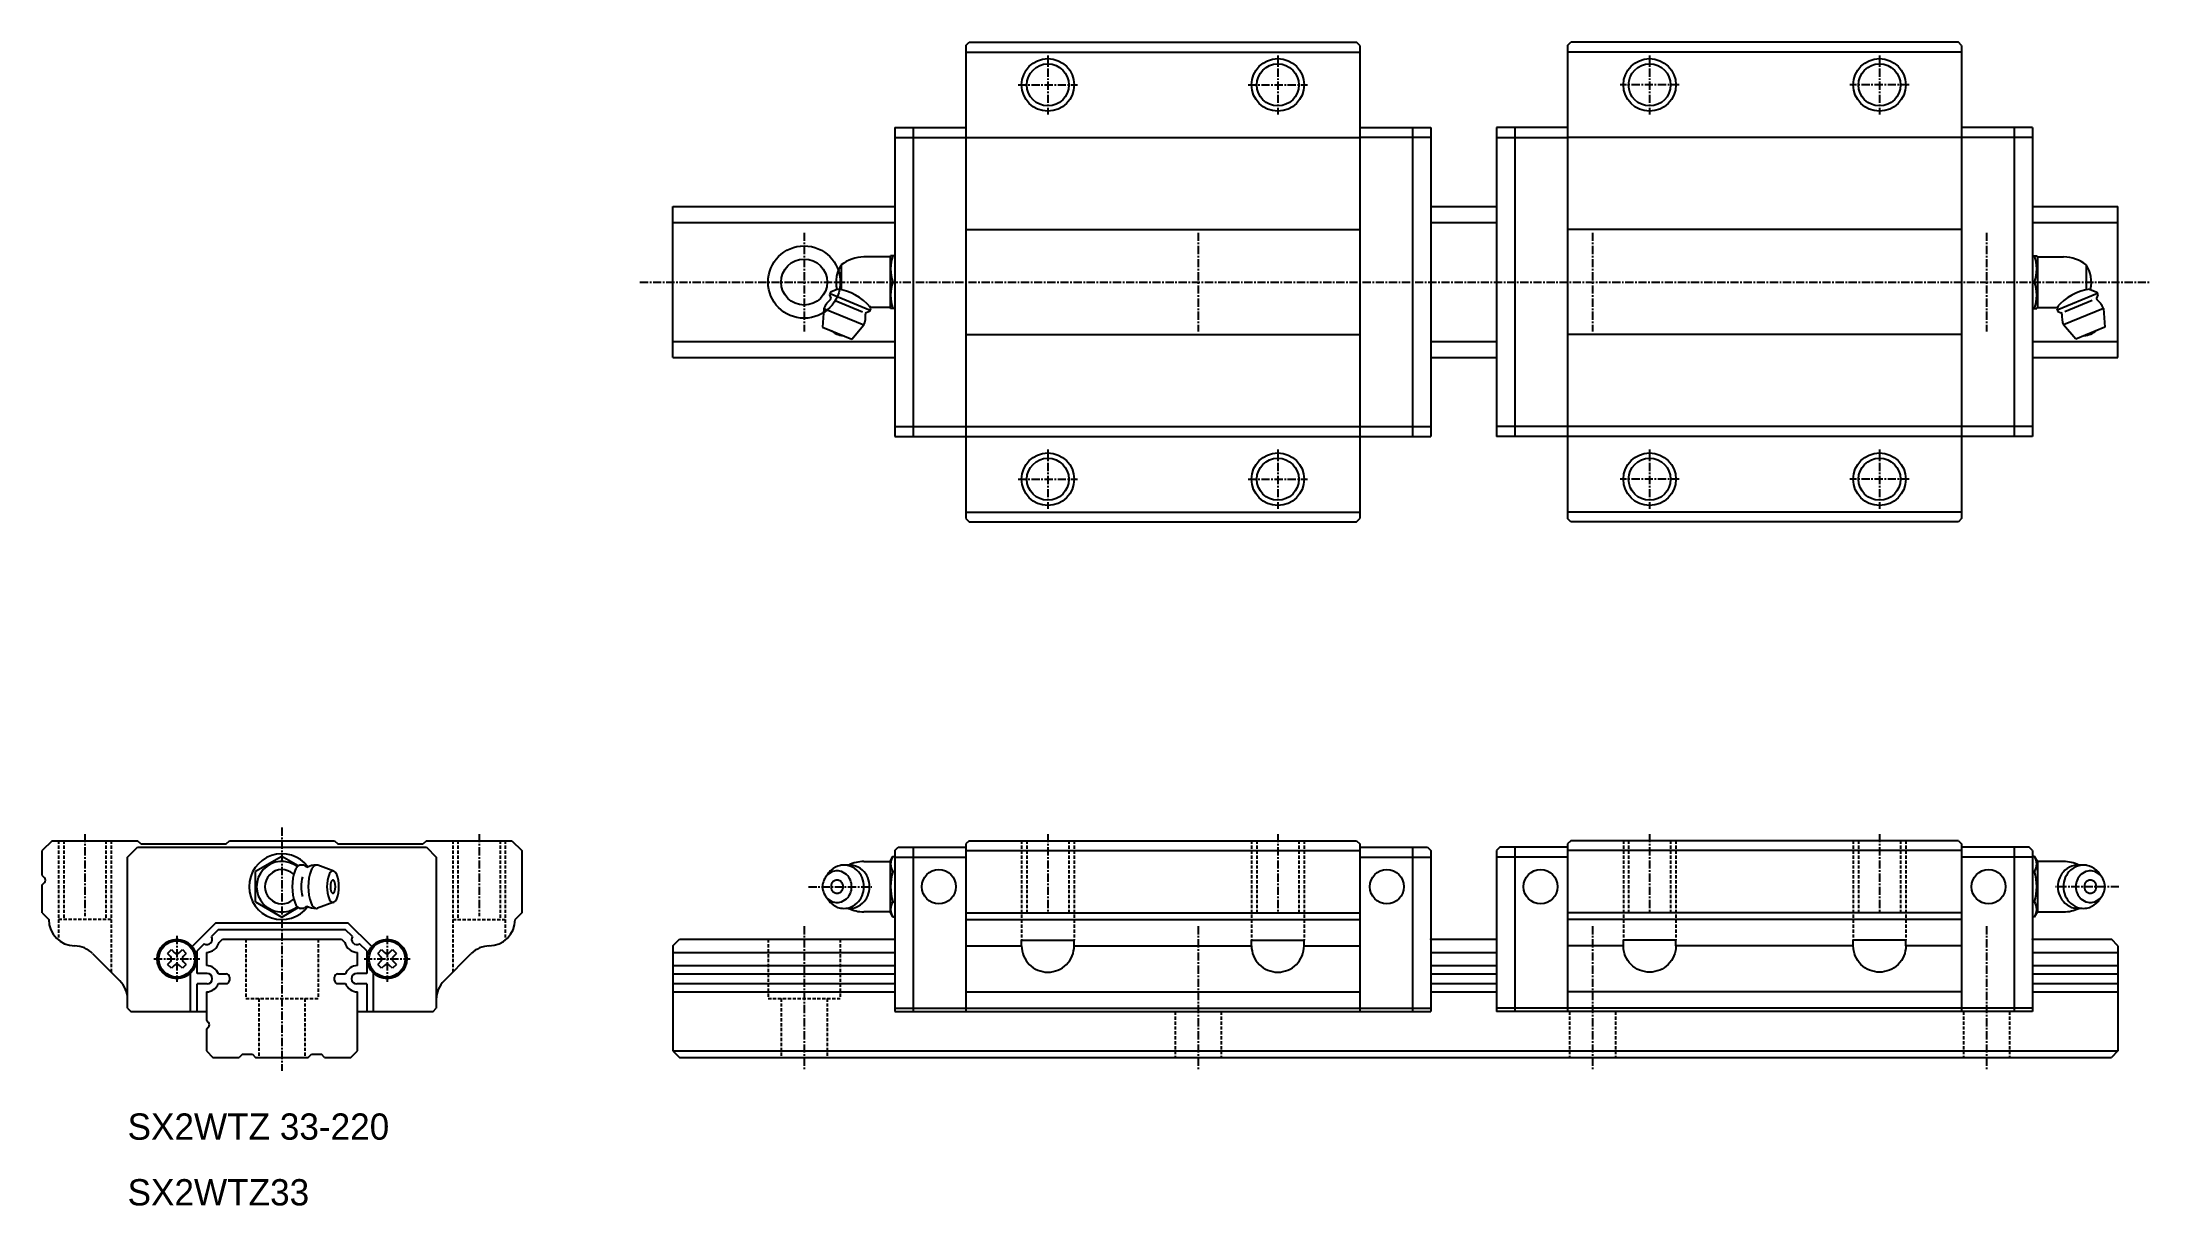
# Model space of a CAD drawing. Extents: x -3 to 318, y 10 to 187.
import ezdxf

# ---------------------------------------------------------------- set-up
doc = ezdxf.new("R2010")
doc.units = 0
doc.linetypes.add('CENTER', pattern=[2, 1.25, -0.25, 0.25, -0.25])
doc.linetypes.add('DASHED', pattern=[0.75, 0.5, -0.25])
doc.layers.get('0').update_dxf_attribs({"linetype": 'CONTINUOUS'})
doc.layers.add('CENTER', color=1, linetype='CENTER')

msp = doc.modelspace()

# ---------------------------------------------------------------- linework, layer by layer
at = {"color": 7, "linetype": 'CONTINUOUS'}
for p, q in [((137.599979, 186.499923), (138.099965, 186.999923)), ((137.599993, 186.499939), (137.599993, 114.499939)), ((138.099953, 187.000015), (197.099959, 187.000015)), ((197.599906, 186.499969), (197.099906, 186.999969)), ((197.59999, 186.499878), (197.59999, 114.500061)), ((229.199984, 186.499878), (229.199984, 114.500061)), ((229.200068, 186.499969), (229.700068, 186.999969)), ((288.700021, 187.000015), (229.700015, 187.000015)), ((289.199995, 186.499923), (288.700009, 186.999923)), ((289.199981, 186.499939), (289.199981, 114.499939)), ((137.599953, 185.500015), (197.599944, 185.500015)), ((289.200021, 185.500015), (229.20003, 185.500015)), ((126.799993, 174.000015), (137.599953, 174.000015)), ((126.799993, 174.000015), (126.799993, 127.000015)), ((129.599966, 174.000015), (129.599966, 127.000015)), ((197.599944, 174.000015), (208.399911, 174.000015)), ((205.599923, 174.000015), (205.599923, 127.000015)), ((208.399987, 174.000015), (208.399987, 127.000015)), ((218.399987, 174.000015), (218.399987, 127.000015)), ((229.20003, 174.000015), (218.400063, 174.000015)), ((221.200051, 174.000015), (221.200051, 127.000015)), ((299.999981, 174.000015), (289.200021, 174.000015)), ((297.200008, 174.000015), (297.200008, 127.000015)), ((299.999981, 174.000015), (299.999981, 127.000015)), ((126.799993, 172.500015), (137.599953, 172.500015)), ((137.599953, 172.500015), (197.599944, 172.500015)), ((208.399895, 172.500015), (197.599944, 172.500015)), ((218.400079, 172.500015), (229.20003, 172.500015)), ((289.200021, 172.500015), (229.20003, 172.500015)), ((299.999981, 172.500015), (289.200021, 172.500015)), ((93.00006, 162.000015), (126.799993, 162.000015)), ((93.00006, 139.000015), (93.00006, 162.000015)), ((208.399911, 162.000015), (218.399987, 162.000015)), ((299.999981, 162.000015), (313.00006, 162.000015)), ((313.00006, 139.000015), (313.00006, 162.000015)), ((93.00003, 159.567367), (126.799993, 159.567367)), ((137.599953, 158.500015), (197.599944, 158.500015)), ((208.399911, 159.567367), (218.399987, 159.567367)), ((289.200021, 158.500015), (229.20003, 158.500015)), ((299.999981, 159.567367), (313.00006, 159.567367)), ((126.075047, 154.350006), (122.075042, 154.350006)), ((126.075047, 154.350006), (126.075047, 146.650009)), ((126.161658, 154.499984), (126.075057, 154.349983)), ((126.799993, 154.5), (126.161652, 154.5)), ((299.999981, 154.5), (300.638322, 154.5)), ((300.638316, 154.499984), (300.724917, 154.349983)), ((300.724927, 154.350006), (300.724927, 146.650009)), ((300.724927, 154.350006), (304.724932, 154.350006)), ((118.631832, 153.100006), (118.631832, 149.319442)), ((308.168142, 153.100006), (308.168142, 149.319442)), ((116.861415, 148.572143), (117.072617, 148.062263)), ((117.014496, 148.941726), (116.861419, 148.572166)), ((116.937952, 148.756935), (123.035562, 146.231224)), ((118.13646, 149.406448), (117.014485, 148.941711)), ((117.722308, 147.67437), (121.868558, 145.956939)), ((126.508071, 150.500015), (126.799993, 150.500015)), ((300.291903, 150.500015), (299.999981, 150.500015)), ((309.862022, 148.756935), (303.764412, 146.231224)), ((309.077666, 147.67437), (304.931416, 145.956939)), ((308.663514, 149.406448), (309.785489, 148.941711)), ((309.938559, 148.572143), (309.727357, 148.062263)), ((309.785478, 148.941726), (309.938555, 148.572166)), ((116.001747, 146.496757), (115.799993, 143.657867)), ((116.001758, 146.496734), (122.099353, 143.971023)), ((122.959012, 146.046447), (122.449113, 145.835243)), ((122.928054, 146.860275), (123.112079, 146.415992)), ((123.112101, 146.416), (122.95903, 146.046447)), ((126.075047, 146.650009), (123.112082, 146.650009)), ((126.075051, 146.649986), (126.161652, 146.499992)), ((126.799993, 146.500015), (126.161652, 146.500015)), ((299.999981, 146.500015), (300.638322, 146.500015)), ((300.724923, 146.649986), (300.638322, 146.499992)), ((300.724927, 146.650009), (303.687892, 146.650009)), ((303.687873, 146.416), (303.840944, 146.046447)), ((303.87192, 146.860275), (303.687895, 146.415992)), ((303.840962, 146.046447), (304.350861, 145.835243)), ((310.798216, 146.496734), (304.700621, 143.971023)), ((310.798227, 146.496757), (310.999981, 143.657867)), ((93.00003, 141.432663), (126.799993, 141.432663)), ((115.799998, 143.657852), (120.234622, 141.820968)), ((120.234606, 141.820953), (122.099345, 143.971016)), ((137.599953, 142.500015), (197.599944, 142.500015)), ((208.399911, 141.432663), (218.399987, 141.432663)), ((289.200021, 142.500015), (229.20003, 142.500015)), ((299.999981, 141.432663), (313.00006, 141.432663)), ((306.565368, 141.820953), (304.700629, 143.971016)), ((310.999976, 143.657852), (306.565352, 141.820968)), ((93.00006, 139.000015), (126.799993, 139.000015)), ((208.399911, 139.000015), (218.399987, 139.000015)), ((299.999981, 139.000015), (313.00006, 139.000015)), ((126.799993, 128.500015), (137.599953, 128.500015)), ((137.599953, 128.500015), (197.599944, 128.500015)), ((197.599944, 128.500015), (208.399895, 128.500015)), ((229.20003, 128.500015), (218.400079, 128.500015)), ((289.200021, 128.500015), (229.20003, 128.500015)), ((299.999981, 128.500015), (289.200021, 128.500015)), ((126.799993, 127.000015), (137.599953, 127.000015)), ((126.799993, 127.000015), (208.399987, 127.000015)), ((197.599944, 127.000015), (208.399895, 127.000015)), ((299.999981, 127.000015), (218.399987, 127.000015)), ((229.20003, 127.000015), (218.400079, 127.000015)), ((299.999981, 127.000015), (289.200021, 127.000015)), ((137.599946, 114.499988), (138.099949, 113.999988)), ((137.599953, 115.500015), (197.599944, 115.500015)), ((138.099968, 114.000015), (197.099944, 114.000015)), ((197.099914, 114.000004), (197.599921, 114.5)), ((289.200021, 115.500015), (229.20003, 115.500015)), ((229.70006, 114.000004), (229.200053, 114.5)), ((288.700006, 114.000015), (229.70003, 114.000015)), ((289.200028, 114.499988), (288.700025, 113.999988)), ((-1.499973, 65.500015), (-2.999973, 64.000015)), ((-1.499969, 65.500015), (11.500015, 65.500015)), ((10.000051, 62.999977), (11.500069, 64.499984)), ((11.500015, 64.5), (55.5, 64.5)), ((12.00001, 65.00003), (11.500019, 65.500023)), ((12, 65), (25, 65)), ((24.999986, 65.000015), (25.499997, 65.50003)), ((25.499991, 65.500015), (41.499987, 65.500015)), ((41.499982, 65.50003), (42.000004, 65.000007)), ((41.999985, 65), (55, 65)), ((55.500002, 65.500023), (55, 65.000023)), ((55.5, 65.500015), (68.499939, 65.500015)), ((55.500021, 64.5), (57.000011, 63.000015)), ((68.499962, 65.500007), (69.999962, 64)), ((126.799993, 64.000052), (127.299983, 64.500056)), ((127.299978, 64.500061), (137.599968, 64.500061)), ((129.599981, 64.500061), (129.599981, 39.500061)), ((138.099934, 65.50001), (137.599966, 65.000042)), ((137.599993, 65.000069), (137.599993, 39.500015)), ((138.099937, 65.500015), (197.099959, 65.500015)), ((197.099959, 65.500018), (197.599921, 65.000045)), ((197.599959, 64.500061), (207.899926, 64.500061)), ((197.59999, 64.99998), (197.59999, 39.500015)), ((205.599938, 64.500061), (205.599938, 39.500061)), ((207.899926, 64.500055), (208.399987, 63.999988)), ((218.900048, 64.500055), (218.399987, 63.999988)), ((229.200015, 64.500061), (218.900048, 64.500061)), ((221.200036, 64.500061), (221.200036, 39.500061)), ((229.199984, 64.99998), (229.199984, 39.500015)), ((229.700015, 65.500018), (229.200053, 65.000045)), ((288.700037, 65.500015), (229.700015, 65.500015)), ((288.70004, 65.50001), (289.200008, 65.000042)), ((289.199981, 65.000069), (289.199981, 39.500015)), ((299.499996, 64.500061), (289.200006, 64.500061)), ((297.199993, 64.500061), (297.199993, 39.500061)), ((299.999981, 64.000052), (299.499991, 64.500056)), ((-3, 60.207092), (-3, 64)), ((10, 40), (10, 62.999954)), ((33.500017, 63.118835), (29.500001, 60.809425)), ((35.987492, 61.682708), (33.500008, 63.118858)), ((36.690685, 61.800003), (36.321133, 61.800003)), ((41.387807, 60.876976), (38.940495, 61.768425)), ((57, 62.999984), (57, 40.000015)), ((70, 64), (70, 54.5)), ((122.07521, 62.350021), (126.07507, 62.350021)), ((126.07507, 62.35002), (126.07507, 54.65001)), ((126.075071, 62.350017), (126.508085, 63.100019)), ((126.508078, 63.100021), (126.799993, 63.100021)), ((126.799993, 64.000053), (126.799993, 39.500015)), ((126.799993, 63.000061), (137.599968, 63.000061)), ((137.599968, 64.000061), (197.599959, 64.000061)), ((197.599959, 63.000061), (208.399926, 63.000061)), ((208.399987, 63.999984), (208.399987, 39.500015)), ((218.399987, 63.999984), (218.399987, 39.500015)), ((229.200015, 63.000061), (218.400048, 63.000061)), ((289.200006, 64.000061), (229.200015, 64.000061)), ((299.999981, 63.000061), (289.200006, 63.000061)), ((299.999981, 64.000053), (299.999981, 39.500015)), ((300.291896, 63.100021), (299.999981, 63.100021)), ((300.724903, 62.350017), (300.291889, 63.100019)), ((304.724764, 62.350021), (300.724904, 62.350021)), ((300.724904, 62.35002), (300.724904, 54.65001)), ((-3, 54.5), (-3, 58.792923)), ((-2.999985, 60.207107), (-2.646431, 59.853554)), ((-2.999973, 58.792907), (-2.646431, 59.146446)), ((29.500002, 58.5), (29.500002, 60.809417)), ((29.500002, 56.190597), (29.500002, 58.5)), ((116.232962, 59.924749), (116.597077, 60.459017)), ((126.508089, 60.800018), (126.799993, 60.800018)), ((300.291885, 60.800018), (299.999981, 60.800018)), ((310.567012, 59.924749), (310.202897, 60.459017)), ((29.500004, 56.190582), (33.500007, 53.88118)), ((33.50001, 53.88118), (35.987494, 55.317329)), ((36.690685, 55.200012), (36.321133, 55.200012)), ((41.387805, 56.123085), (38.938027, 55.230743)), ((116.597081, 56.541042), (116.232968, 57.07531)), ((116.597084, 56.541047), (116.612897, 56.518033)), ((126.07507, 54.650009), (122.07521, 54.650009)), ((126.508082, 53.900011), (126.075068, 54.650013)), ((126.508086, 56.200027), (126.799993, 56.200027)), ((300.291888, 56.200027), (299.999981, 56.200027)), ((300.291892, 53.900011), (300.724906, 54.650013)), ((300.724904, 54.650009), (304.724764, 54.650009)), ((310.20289, 56.541047), (310.187077, 56.518033)), ((310.202893, 56.541042), (310.567006, 57.07531)), ((-2.999973, 54.500007), (-1.999969, 53.500007)), ((23.450056, 53), (19.834418, 49.384346)), ((23.864293, 52.000015), (22.782207, 50.91793)), ((23.450012, 53), (43.549988, 53)), ((23.864258, 52), (43.135757, 52)), ((44.217847, 50.917915), (43.135761, 52.000007)), ((47.165657, 49.38433), (43.550009, 53)), ((69.999973, 54.500007), (68.999969, 53.500007)), ((126.508069, 53.900024), (126.799993, 53.900024)), ((137.599948, 54.500015), (197.599948, 54.500015)), ((137.599948, 53.500015), (197.599948, 53.500015)), ((289.200026, 54.500015), (229.200026, 54.500015)), ((289.200026, 53.500015), (229.200026, 53.500015)), ((300.291905, 53.900024), (299.999981, 53.900024)), ((4.671595, 48.328445), (8.82843, 44.171623)), ((16.078814, 48.337661), (16.662359, 48.921211)), ((16.078835, 48.337654), (16.527575, 47.888916)), ((16.66238, 48.921196), (17.111118, 48.472458)), ((17.888933, 48.472458), (18.337672, 48.921196)), ((18.337663, 48.921219), (18.921218, 48.337661)), ((18.472478, 47.888908), (18.921217, 48.337646)), ((20.600006, 45.300018), (20.600006, 48.735763)), ((21.682136, 49.817848), (20.600049, 48.735763)), ((22, 48.486984), (22, 46.513015)), ((23.932696, 49.999984), (24.432717, 50.499984)), ((24.432648, 50.5), (42.567352, 50.5)), ((42.56738, 50.499954), (43.067401, 49.999954)), ((45, 46.513015), (45, 48.486984)), ((46.400004, 48.735748), (45.317919, 49.81784)), ((46.399994, 48.735763), (46.399994, 45.300018)), ((48.078804, 48.337661), (48.662359, 48.921219)), ((48.078805, 48.337646), (48.527544, 47.888908)), ((48.66236, 48.921203), (49.111099, 48.472465)), ((49.888914, 48.472465), (50.337652, 48.921203)), ((50.337652, 48.921219), (50.921207, 48.337661)), ((50.472469, 47.888916), (50.921207, 48.337654)), ((58.171549, 44.171646), (62.328384, 48.328468)), ((93.00003, 49.500015), (93.00003, 33.50003)), ((93.00003, 48.48706), (126.799993, 48.48706)), ((93.000083, 49.500052), (94.000037, 50.50001)), ((94.000045, 50.500015), (126.799993, 50.500015)), ((137.599948, 49.500015), (146.099948, 49.500015)), ((146.099948, 50.377515), (154.099948, 50.377515)), ((146.099948, 49.500115), (146.099948, 50.377515)), ((154.099948, 49.500115), (154.099948, 50.377515)), ((154.099948, 49.500015), (181.099948, 49.500015)), ((181.099948, 49.500115), (181.099948, 50.377515)), ((181.099948, 50.377515), (189.099948, 50.377515)), ((189.099948, 49.500115), (189.099948, 50.377515)), ((189.099948, 49.500015), (197.599948, 49.500015)), ((208.399926, 48.48706), (218.399987, 48.48706)), ((208.399987, 50.500015), (218.399987, 50.500015)), ((237.700026, 49.500015), (229.200026, 49.500015)), ((245.700026, 50.377515), (237.700026, 50.377515)), ((237.700026, 49.500115), (237.700026, 50.377515)), ((245.700026, 49.500115), (245.700026, 50.377515)), ((272.700026, 49.500015), (245.700026, 49.500015)), ((280.700026, 50.377515), (272.700026, 50.377515)), ((272.700026, 49.500115), (272.700026, 50.377515)), ((280.700026, 49.500115), (280.700026, 50.377515)), ((289.200026, 49.500015), (280.700026, 49.500015)), ((299.999981, 50.500015), (311.999987, 50.500015)), ((299.999981, 48.48706), (312.999999, 48.48706)), ((312.999999, 49.499999), (311.999987, 50.500015)), ((312.999999, 49.499999), (312.999999, 33.500125)), ((16.662373, 46.078819), (16.078817, 46.662376)), ((16.527567, 47.111091), (16.078829, 46.662346)), ((17.111113, 46.527542), (16.662373, 46.078804)), ((18.33768, 46.078804), (17.888941, 46.527549)), ((18.921214, 46.662353), (18.337669, 46.078811)), ((18.921225, 46.662353), (18.472485, 47.111091)), ((19.600006, 39.5), (19.600006, 45.357589)), ((22.100021, 45.300064), (20.600021, 45.300064)), ((23.844168, 45.250053), (25.000036, 45.250053)), ((42.000036, 45.250038), (43.155905, 45.250038)), ((46.400006, 45.300064), (44.900006, 45.300064)), ((47.399994, 45.357589), (47.399994, 39.5)), ((48.527548, 47.111099), (48.078808, 46.662361)), ((48.662363, 46.078819), (48.078808, 46.662376)), ((49.111102, 46.527549), (48.662363, 46.078804)), ((50.337648, 46.078804), (49.88891, 46.527542)), ((50.921204, 46.662376), (50.337648, 46.078819)), ((50.921204, 46.662361), (50.472466, 47.111099)), ((93.00003, 46.513092), (126.799993, 46.513092)), ((93.00003, 45.250107), (126.799993, 45.250107)), ((208.399926, 46.513092), (218.399987, 46.513092)), ((208.399926, 45.250107), (218.399987, 45.250107)), ((299.999981, 46.513092), (312.999999, 46.513092)), ((299.999981, 45.250107), (312.999999, 45.250107)), ((20.600006, 39.5), (20.600006, 43.700027)), ((22.100025, 43.70005), (20.600025, 43.700058)), ((22, 42.486999), (22, 38.168136)), ((23.844152, 43.750053), (25.000036, 43.750053)), ((25.5, 44.75), (25.5, 44.25)), ((41.5, 44.25), (41.5, 44.75)), ((42.000036, 43.750038), (43.155935, 43.750038)), ((46.400002, 43.700042), (44.900002, 43.700035)), ((45, 33.500015), (45, 42.486999)), ((46.399994, 43.700027), (46.399994, 39.5)), ((93.00003, 43.750107), (126.799993, 43.750107)), ((93.00003, 42.485855), (126.799993, 42.485855)), ((137.599968, 42.500152), (197.599959, 42.500152)), ((208.399926, 43.750107), (218.399987, 43.750107)), ((208.399926, 42.485855), (218.399987, 42.485855)), ((289.200006, 42.500152), (229.200015, 42.500152)), ((299.999981, 43.750107), (312.999999, 43.750107)), ((299.999981, 42.485855), (312.999999, 42.485855)), ((10.000057, 39.999992), (10.500042, 39.500015)), ((10.500046, 39.500015), (22, 39.500015)), ((45, 39.500015), (56.500031, 39.500015)), ((56.500036, 39.500023), (57, 39.999992)), ((126.799993, 40.000061), (137.599968, 40.000061)), ((126.799993, 39.500015), (208.399987, 39.500015)), ((137.599968, 40.000076), (197.599959, 40.000076)), ((197.599959, 40.000061), (208.399926, 40.000061)), ((299.999981, 39.500015), (218.399987, 39.500015)), ((229.200015, 40.000061), (218.400048, 40.000061)), ((289.200006, 40.000076), (229.200015, 40.000076)), ((299.999981, 40.000061), (289.200006, 40.000061)), ((22, 36.831909), (22, 33.500015)), ((22.000074, 36.831939), (22.334087, 37.165954)), ((22.000085, 38.168068), (22.334098, 37.83406)), ((22.000039, 33.500007), (23.000019, 32.50003)), ((23.00002, 32.500015), (27.000061, 32.500015)), ((27.500046, 33.000015), (27.000045, 32.500007)), ((27.5, 33.000015), (29.000015, 33.000015)), ((29.000042, 33.000007), (29.500042, 32.500007)), ((29.5, 32.500015), (29.500015, 32.500015)), ((29.500032, 32.500015), (37.500075, 32.500015)), ((37.500055, 32.5), (38.000055, 33)), ((38, 33.000015), (39.5, 33.000015)), ((40.000051, 32.500023), (39.50004, 33.00003)), ((40.000047, 32.500015), (44.000045, 32.500015)), ((44.000046, 32.50003), (45.000036, 33.500015)), ((93.00006, 33.500095), (94.00006, 32.500095)), ((93.000109, 33.500046), (312.999999, 33.500046)), ((94.000045, 32.500015), (311.999889, 32.500015)), ((312.999999, 33.500125), (311.999889, 32.500015))]:
    msp.add_line(p, q, dxfattribs=at)
at = {"color": 3, "linetype": 'DASHED'}
for p, q in [((-0.5, 65.500015), (-0.5, 50.377515)), ((0.3, 65.500015), (0.3, 53.500015)), ((6.7, 65.500015), (6.7, 53.500015)), ((7.5, 65.500015), (7.5, 45.500115)), ((59.5, 65.500015), (59.5, 45.500115)), ((60.3, 65.500015), (60.3, 53.500015)), ((66.7, 65.500015), (66.7, 53.500015)), ((67.5, 65.500015), (67.5, 50.377515)), ((146.09999, 65.500015), (146.09999, 50.377515)), ((146.89999, 65.500015), (146.89999, 54.500015)), ((153.29999, 65.500015), (153.29999, 54.500015)), ((154.09999, 65.500015), (154.09999, 50.377515)), ((181.09999, 65.500015), (181.09999, 50.377515)), ((181.89999, 65.500015), (181.89999, 54.500015)), ((188.29999, 65.500015), (188.29999, 54.500015)), ((189.09999, 65.500015), (189.09999, 50.377515)), ((237.699984, 65.500015), (237.699984, 50.377515)), ((238.499984, 65.500015), (238.499984, 54.500015)), ((244.899984, 65.500015), (244.899984, 54.500015)), ((245.699984, 65.500015), (245.699984, 50.377515)), ((272.699984, 65.500015), (272.699984, 50.377515)), ((273.499984, 65.500015), (273.499984, 54.500015)), ((279.899984, 65.500015), (279.899984, 54.500015)), ((280.699984, 65.500015), (280.699984, 50.377515)), ((7.5, 53.500015), (-0.5, 53.500015)), ((59.5, 53.500015), (67.5, 53.500015)), ((28.000053, 50.500016), (28.000053, 41.500016)), ((39.000053, 50.500016), (39.000053, 41.500016)), ((107.499999, 50.500015), (107.499999, 41.500015)), ((118.499999, 50.500015), (118.499999, 41.500015)), ((28.000053, 41.500016), (39.000053, 41.500016)), ((30.000053, 41.500016), (30.000053, 32.500015)), ((37.000053, 41.500016), (37.000053, 32.500015)), ((107.499999, 41.500015), (118.499999, 41.500015)), ((109.499999, 41.500015), (109.499999, 32.500015)), ((116.499999, 41.500015), (116.499999, 32.500015)), ((169.499999, 39.500015), (169.499999, 32.500015)), ((176.499999, 39.500015), (176.499999, 32.500015)), ((229.499999, 39.500015), (229.499999, 32.500015)), ((236.499999, 39.500015), (236.499999, 32.500015)), ((289.499999, 39.500015), (289.499999, 32.500015)), ((296.499999, 39.500015), (296.499999, 32.500015))]:
    msp.add_line(p, q, dxfattribs=at)
at = {"color": 7, "linetype": 'CONTINUOUS'}
for points in [[(146.099948, 49.500115, 0.098174), (146.404448, 47.969415, 0.098492), (147.271548, 46.671715, 0.098492), (148.569248, 45.804615, 0.098491), (150.099948, 45.500115, 0.098491), (151.630648, 45.804615, 0.098492), (152.928348, 46.671715, 0.098492), (153.795448, 47.969415, 0.098174), (154.099948, 49.500115)], [(181.099948, 49.500115, 0.098174), (181.403948, 47.969415, 0.098492), (182.271948, 46.671715, 0.098492), (183.568948, 45.804615, 0.098491), (185.099948, 45.500115, 0.098491), (186.630948, 45.804615, 0.098492), (187.927948, 46.671715, 0.098492), (188.795948, 47.969415, 0.098174), (189.099948, 49.500115)], [(245.700026, 49.500115, -0.098174), (245.396026, 47.969415, -0.098492), (244.528026, 46.671715, -0.098492), (243.231026, 45.804615, -0.098491), (241.700026, 45.500115, -0.098491), (240.169026, 45.804615, -0.098492), (238.872026, 46.671715, -0.098492), (238.004026, 47.969415, -0.098174), (237.700026, 49.500115)], [(280.700026, 49.500115, -0.098174), (280.395526, 47.969415, -0.098492), (279.528426, 46.671715, -0.098492), (278.230726, 45.804615, -0.098491), (276.700026, 45.500115, -0.098491), (275.169326, 45.804615, -0.098492), (273.871626, 46.671715, -0.098492), (273.004526, 47.969415, -0.098174), (272.700026, 49.500115)]]:
    msp.add_lwpolyline(points, format="xyb", dxfattribs=at)
at = {"color": 3, "linetype": 'CONTINUOUS'}
for centre in [(150.09999, 180.500015), (185.09999, 180.500015), (241.699984, 180.500015), (276.699984, 180.500015), (150.09999, 120.500015), (185.09999, 120.500015), (241.699984, 120.500015), (276.699984, 120.500015)]:
    msp.add_circle(centre, 4, dxfattribs=at)
at = {"color": 7, "linetype": 'CONTINUOUS'}
for centre, radius in [((150.09999, 180.500015), 3.2), ((185.09999, 180.500015), 3.2), ((241.699984, 180.500015), 3.2), ((276.699984, 180.500015), 3.2), ((113.00003, 150.500015), 5.5), ((113.00003, 150.500015), 3.5), ((150.09999, 120.500015), 3.2), ((185.09999, 120.500015), 3.2), ((241.699984, 120.500015), 3.2), ((276.699984, 120.500015), 3.2), ((133.499969, 58.500061), 2.599999), ((201.69995, 58.500061), 2.599999), ((225.100024, 58.500061), 2.599999), ((293.300005, 58.500061), 2.599999), ((17.5, 47.5), 2.999999), ((17.5, 47.5), 2.75), ((49.5, 47.5), 2.999999), ((49.5, 47.5), 2.75)]:
    msp.add_circle(centre, radius, dxfattribs=at)
for centre, radius, start, end in [((122.303165, 148.354355), 5.999997, 92.178871, 127.726128), ((132.108161, 152.5), 5.946512, 160.346466, 199.653458), ((294.691813, 152.5), 5.946512, 340.346542, 19.653534), ((304.496809, 148.354355), 5.999997, 52.273872, 87.821129), ((122.547185, 150.5), 4.699998, 146.413773, 193.178802), ((304.252789, 150.5), 4.699998, 346.821198, 33.586227), ((119.050537, 145.233902), 3.300001, 128.16394, 157.499847), ((116.887833, 147.985748), 0.200001, 308.164124, 22.500431), ((117.00074, 141.487503), 7.999998, 40.189182, 83.034012), ((132.108161, 148.500015), 5.946512, 160.346466, 199.653458), ((294.691813, 148.500015), 5.946512, 340.346542, 19.653534), ((309.799234, 141.487503), 7.999998, 96.965988, 139.810818), ((309.912141, 147.985748), 0.200001, 157.499569, 231.835876), ((307.749437, 145.233902), 3.300001, 22.500153, 51.83606), ((119.050537, 145.233902), 3.299999, 337.5, 6.835998), ((122.525655, 145.650497), 0.2, 112.499573, 186.835464), ((304.274319, 145.650497), 0.2, 353.164536, 67.500427), ((307.749437, 145.233902), 3.299999, 173.164002, 202.5), ((119.180553, 145.547775), 3.2, 229.290024, 265.709991), ((307.619421, 145.547775), 3.2, 274.290009, 310.709976), ((33.500016, 58.500015), 4.999999, 37.387047, 322.612549), ((33.5, 58.500015), 3.849998, 52.507736, 307.492126), ((33.5, 58.500015), 2.599998, 46.621258, 313.378754), ((42.365993, 58.499992), 7.307859, 159.761932, 200.237946), ((36.823641, 60.553291), 1.397423, 121.100311, 160.143906), ((36.321136, 61.295204), 0.504785, 90.903221, 115.752029), ((36.690686, 61.295204), 0.504785, 64.247971, 90.902901), ((36.188181, 60.553291), 1.397423, 39.427475, 58.899673), ((38.766112, 58.5), 3.300003, 89.999985, 117.054504), ((44.81097, 58.499992), 7.307859, 159.761932, 200.237946), ((39.268619, 60.553291), 1.397423, 121.100296, 160.143906), ((38.766114, 61.295204), 0.504782, 68.687515, 115.751984), ((119.480214, 58.500015), 3.478466, 133.386063, 145.806763), ((119.086265, 58.852321), 2.952154, 101.036324, 132.526321), ((119.050547, 58.97962), 2.820394, 89.999977, 100.819191), ((119.050547, 58.97962), 2.820394, 79.180748, 89.999977), ((119.910216, 58.97962), 2.820393, 89.999977, 98.765778), ((119.01483, 58.852321), 2.952155, 47.473614, 78.963623), ((122.303208, 56.354356), 6, 92.177719, 114.893784), ((119.910216, 58.97962), 2.820393, 79.180748, 89.999977), ((119.874498, 58.85232), 2.952155, 47.473614, 78.963615), ((118.620881, 58.500015), 3.478466, 313.386078, 46.613884), ((119.480549, 58.500015), 3.478465, 313.386078, 46.61388), ((128.243675, 61.950027), 2.082014, 146.471832, 213.52861), ((298.556299, 61.950027), 2.082014, 326.47139, 33.528168), ((307.319425, 58.500015), 3.478465, 133.38612, 226.613922), ((308.179093, 58.500015), 3.478466, 133.386116, 226.613922), ((304.496766, 56.354356), 6, 65.106216, 87.822281), ((306.925476, 58.85232), 2.952155, 101.036385, 132.526386), ((307.785144, 58.852321), 2.952155, 101.036377, 132.526386), ((306.889758, 58.97962), 2.820393, 90.000023, 100.819252), ((306.889758, 58.97962), 2.820393, 81.234222, 90.000023), ((307.749427, 58.97962), 2.820394, 90.000023, 100.819252), ((307.749427, 58.97962), 2.820394, 79.180809, 90.000023), ((307.713709, 58.852321), 2.952154, 47.473679, 78.963676), ((307.31976, 58.500015), 3.478466, 34.193237, 46.613937), ((-3.000031, 59.5), 0.500011, 315, 45), ((41.736937, 58.5), 5.306937, 163.626373, 196.372696), ((45.647522, 58.5), 5.306932, 159.730652, 200.269333), ((41.625271, 59.992492), 1.016733, 121.051376, 160.104004), ((43.093838, 58.5), 2.21575, 159.773819, 200.226166), ((41.412985, 59.122337), 0.423399, 121.118462, 160.158768), ((41.260589, 60.531776), 0.368218, 64.286964, 115.712906), ((41.260589, 59.347206), 0.152796, 64.233658, 115.766342), ((41.108191, 59.122337), 0.423397, 19.841225, 58.881424), ((40.895906, 59.992492), 1.016734, 19.895979, 58.948532), ((39.427338, 58.5), 2.21575, 339.773804, 20.226175), ((36.873653, 58.5), 5.306932, 339.730652, 20.269337), ((118.329788, 58.500015), 2.529794, 133.386063, 226.613876), ((118.043279, 58.756239), 2.147021, 101.036324, 132.526337), ((118.147504, 58.500015), 1.054076, 133.386078, 226.613892), ((118.028127, 58.606773), 0.89459, 101.036369, 132.526337), ((118.017303, 58.848819), 2.051195, 79.180748, 100.819199), ((118.017303, 58.645349), 0.854661, 79.180725, 100.819214), ((118.006479, 58.606773), 0.89459, 47.473614, 78.96357), ((117.991327, 58.756239), 2.147021, 47.473598, 78.963623), ((117.887102, 58.500015), 1.054076, 313.386047, 46.613884), ((117.704818, 58.500015), 2.529793, 313.386078, 46.613884), ((133.970033, 58.500029), 7.808372, 162.869141, 197.130844), ((292.829941, 58.500029), 7.808372, 342.869156, 17.130859), ((309.095156, 58.500015), 2.529793, 133.386116, 226.613922), ((308.808647, 58.756239), 2.147021, 101.036377, 132.526402), ((308.912872, 58.500015), 1.054076, 133.386116, 226.613953), ((308.793495, 58.606773), 0.89459, 101.03643, 132.526386), ((308.782671, 58.848819), 2.051195, 79.180801, 100.819252), ((308.782671, 58.645349), 0.854661, 79.180786, 100.819275), ((308.771847, 58.606773), 0.89459, 47.473663, 78.963631), ((308.756695, 58.756239), 2.147021, 47.473663, 78.963676), ((308.65247, 58.500015), 1.054076, 313.386108, 46.613922), ((308.470186, 58.500015), 2.529794, 313.386124, 46.613937), ((36.823639, 56.446708), 1.397425, 199.856079, 238.899643), ((36.321133, 55.704796), 0.504785, 244.24794, 270.393188), ((36.690688, 55.704796), 0.504788, 270.392853, 295.752045), ((36.188183, 56.446708), 1.397424, 301.100342, 320.570099), ((38.766112, 58.5), 3.300001, 242.945496, 269.999969), ((39.268616, 56.446708), 1.397425, 199.856079, 238.899628), ((38.76611, 55.704796), 0.504785, 244.247864, 289.935699), ((41.625269, 57.007507), 1.016734, 199.895981, 238.948532), ((41.412984, 57.877662), 0.423398, 199.841202, 238.881424), ((41.260586, 56.468223), 0.368218, 244.286957, 295.712891), ((41.260587, 57.652794), 0.152796, 244.233658, 295.766327), ((41.108191, 57.877662), 0.423399, 301.118469, 340.158783), ((40.895904, 57.007507), 1.016733, 301.051392, 340.104004), ((118.043279, 58.243791), 2.147021, 227.473587, 258.963623), ((119.480214, 58.500015), 3.478466, 214.652939, 226.613892), ((119.086265, 58.147709), 2.952155, 227.473618, 258.963623), ((118.028127, 58.393257), 0.89459, 227.473618, 258.963562), ((118.017303, 58.151211), 2.051194, 259.180756, 280.819214), ((118.017303, 58.354681), 0.854662, 259.180725, 280.819214), ((118.006479, 58.393257), 0.89459, 281.036377, 312.526306), ((117.991327, 58.243791), 2.147021, 281.036316, 312.526337), ((119.050547, 58.02041), 2.820393, 259.180756, 280.819183), ((119.910216, 58.02041), 2.820392, 261.237854, 280.819183), ((119.01483, 58.147709), 2.952154, 281.036316, 312.526337), ((122.303209, 60.645675), 6, 245.106216, 267.822266), ((119.874498, 58.14771), 2.952155, 281.036316, 312.526337), ((128.243675, 55.050004), 2.082014, 146.471329, 213.527618), ((298.556299, 55.050004), 2.082014, 326.472382, 33.528671), ((304.496765, 60.645675), 6, 272.177734, 294.893784), ((306.925476, 58.14771), 2.952155, 227.473663, 258.963684), ((307.785144, 58.147709), 2.952154, 227.473663, 258.963684), ((306.889758, 58.02041), 2.820392, 259.180817, 278.762146), ((307.749427, 58.02041), 2.820393, 259.180817, 280.819244), ((308.808647, 58.243791), 2.147021, 227.473663, 258.963684), ((308.793495, 58.393257), 0.89459, 227.473694, 258.963623), ((307.713709, 58.147709), 2.952155, 281.036377, 312.526382), ((308.782671, 58.151211), 2.051194, 259.180786, 280.819244), ((308.782671, 58.354681), 0.854662, 259.180786, 280.819275), ((308.771847, 58.393257), 0.89459, 281.036438, 312.526382), ((308.756695, 58.243791), 2.147021, 281.036377, 312.526413), ((307.31976, 58.500015), 3.478466, 313.386108, 325.347061), ((2, 53.5), 4, 180, 269.438324), ((65, 53.5), 4, 270.000031, 0), ((1.84317, 45.5), 4, 45.000057, 88.315598), ((17.5, 48.861374), 0.55, 225, 315), ((22.100006, 50.5), 0.799997, 238.506805, 31.493561), ((21.928787, 50.568756), 2.082997, 271.959198, 344.154327), ((45.071228, 50.568756), 2.082997, 195.845657, 268.040405), ((44.899994, 50.5), 0.800002, 148.506439, 301.493134), ((49.5, 48.861374), 0.55, 225, 315), ((65.15683, 45.5), 3.999998, 91.123093, 134.999924), ((16.138641, 47.5), 0.55, 315, 45), ((17.5, 46.138641), 0.55, 45, 135), ((18.861374, 47.5), 0.55, 135, 225), ((21.928802, 44.431228), 2.082999, 23.145874, 88.041206), ((22.100006, 44.5), 0.800003, 269.999939, 89.999725), ((25, 44.75), 0.5, 0, 90), ((42, 44.75), 0.5, 90, 180), ((45.071213, 44.431228), 2.082997, 91.95916, 156.854126), ((44.899994, 44.5), 0.800003, 90.000275, 270.000061), ((48.138641, 47.5), 0.55, 315.000061, 44.999931), ((49.5, 46.138641), 0.55, 45, 135), ((50.861374, 47.5), 0.55, 135, 225), ((6, 41.343185), 4, 0.000109, 45.000095), ((21.928787, 44.568771), 2.082997, 271.959198, 336.854095), ((25, 44.25), 0.5, 270, 0), ((42, 44.25), 0.5, 180, 270), ((45.071228, 44.568771), 2.082997, 203.145889, 268.040405), ((61, 41.343185), 4.000001, 134.999802, 179.999893), ((22, 37.500015), 0.472391, 315.000092, 0), ((22, 37.500015), 0.472392, 0, 44.99992)]:
    msp.add_arc(centre, radius, start, end, dxfattribs=at)
for p in [(126.799993, 150.500015), (299.999981, 150.500015), (33.5, 65.500015), (126.799993, 50.500015), (208.399987, 50.500015), (218.399987, 50.500015), (299.999981, 50.500015), (33.5, 32.500015)]:
    msp.add_point(p, dxfattribs=at)
at = {"layer": 'CENTER', "color": 1, "linetype": 'CENTER'}
for p, q in [((150.09999, 185.000015), (150.09999, 176.000015)), ((185.09999, 185.000015), (185.09999, 176.000015)), ((241.699984, 185.000015), (241.699984, 176.000015)), ((276.699984, 185.000015), (276.699984, 176.000015)), ((145.59999, 180.500015), (154.59999, 180.500015)), ((180.59999, 180.500015), (189.59999, 180.500015)), ((246.199984, 180.500015), (237.199984, 180.500015)), ((281.199984, 180.500015), (272.199984, 180.500015)), ((113.00003, 158.000015), (113.00003, 143.000015)), ((173.00003, 158.000015), (173.00003, 143.000015)), ((233.00003, 158.000015), (233.00003, 143.000015)), ((293.00003, 158.000015), (293.00003, 143.000015)), ((88.00006, 150.500015), (318.00006, 150.500015)), ((150.09999, 125.000015), (150.09999, 116.000015)), ((185.09999, 125.000015), (185.09999, 116.000015)), ((241.699984, 125.000015), (241.699984, 116.000015)), ((276.699984, 125.000015), (276.699984, 116.000015)), ((145.59999, 120.500015), (154.59999, 120.500015)), ((180.59999, 120.500015), (189.59999, 120.500015)), ((246.199984, 120.500015), (237.199984, 120.500015)), ((281.199984, 120.500015), (272.199984, 120.500015)), ((33.5, 67.500015), (33.5, 30.500015)), ((3.5, 66.5), (3.5, 54)), ((63.5, 66.5), (63.5, 54)), ((150.09999, 66.500061), (150.09999, 54.500061)), ((185.09999, 66.500061), (185.09999, 54.500061)), ((241.699984, 66.500061), (241.699984, 54.500061)), ((276.699984, 66.500061), (276.699984, 54.500061)), ((113.651591, 58.500015), (123.297803, 58.500015)), ((313.148383, 58.500015), (303.502171, 58.500015)), ((112.999999, 52.500015), (112.999999, 30.50003)), ((172.999999, 52.500015), (172.999999, 30.50003)), ((232.999999, 52.500015), (232.999999, 30.50003)), ((292.999999, 52.500015), (292.999999, 30.50003)), ((17.5, 51), (17.5, 44)), ((49.5, 51), (49.5, 44)), ((14, 47.5), (21, 47.5)), ((46, 47.5), (53, 47.5))]:
    msp.add_line(p, q, dxfattribs=at)

# ---------------------------------------------------------------- texts
at = {"color": 7, "linetype": 'CONTINUOUS'}
for s, p in [('SX2WTZ 33-220', (10, 20)), ('SX2WTZ33', (10, 10))]:
    msp.add_text(s, height=4, dxfattribs=at).set_placement(p)

doc.saveas('drawing.dxf')
